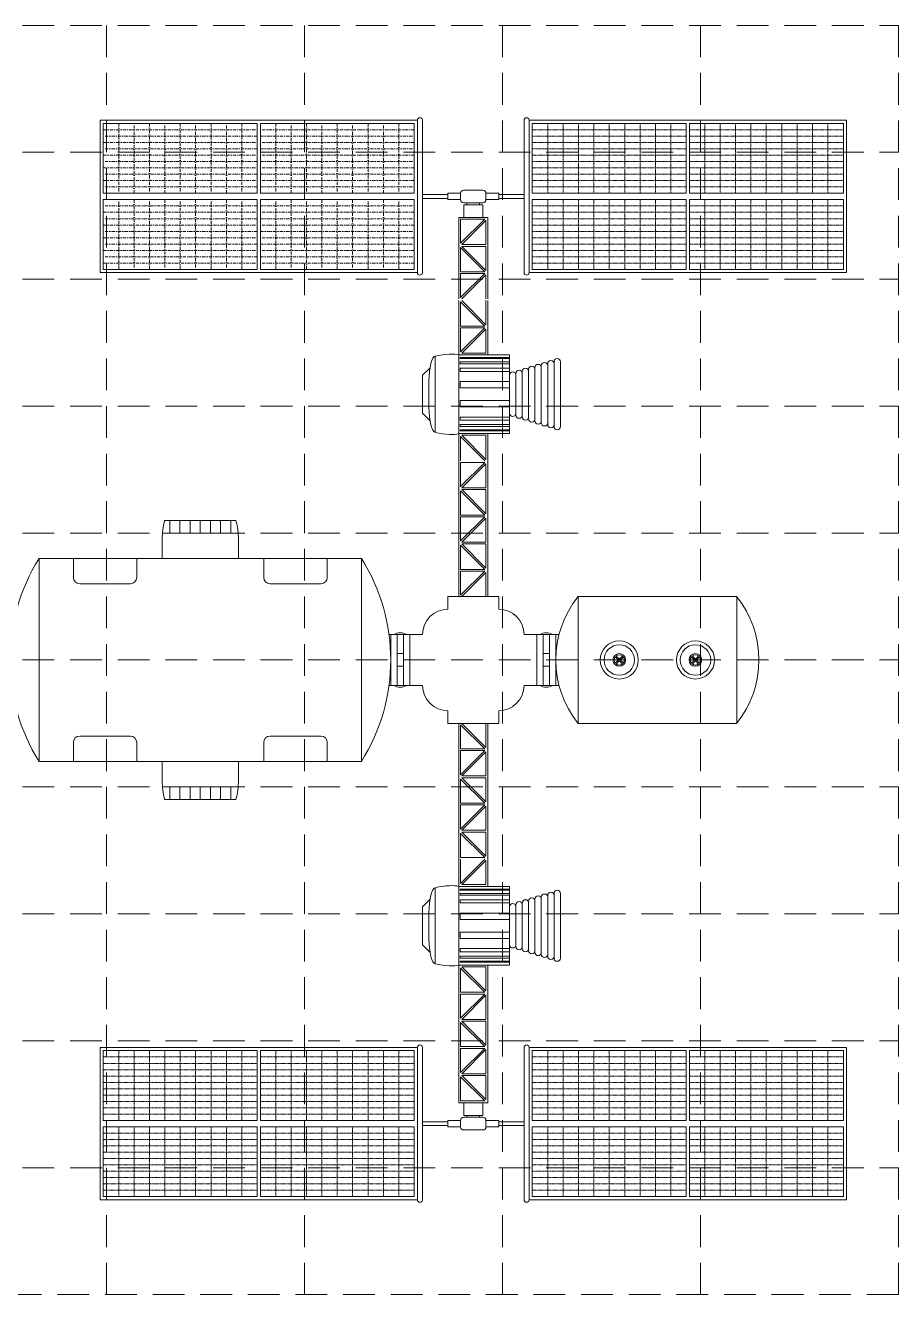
# Model space of a CAD drawing. Header units: millimetres. Extents: x -930 to 1410, y -250 to 750.
# Drawn here: x 722 to 1410, y -250 to 750 of the extents above; entities that cross this region are included whole.
import ezdxf

# ---------------------------------------------------------------- set-up
doc = ezdxf.new("R2010")
doc.units = ezdxf.units.MM
doc.linetypes.add('DASHDOT', pattern=[1, 0.5, -0.25, 0, -0.25])
doc.linetypes.add('DASHED', pattern=[0.75, 0.5, -0.25])
for name, color, linetype in [('A.Engines', 16, 'Continuous'), ('J.Engineering', 168, 'Continuous'), ('K.Power', 16, 'Continuous'), ('N.SolarArrays', 54, 'Continuous'), ('Z.Box', 7, 'Continuous')]:
    doc.layers.add(name, color=color, linetype=linetype)

msp = doc.modelspace()

# ---------------------------------------------------------------- linework, layer by layer
at = {"lineweight": 5}
for p, q in [((1063.6, 596.9), (1063.6, 598.3)), ((1063.6, 598.3), (1086.4, 598.3)), ((1063.6, 576.9), (1063.6, 596.9)), ((1065, 577.9), (1065, 596.9)), ((1065, 577.9), (1084, 596.9)), ((1065, 596.9), (1084, 596.9)), ((1066, 576.9), (1085, 595.9)), ((1085, 595.9), (1085, 576.9)), ((1086.4, 598.3), (1086.4, 596.9)), ((1086.4, 596.9), (1086.4, 576.9)), ((1063.6, 575.5), (1063.6, 576.9)), ((1063.6, 575.5), (1063.6, 555.5)), ((1065, 574.5), (1065, 555.5)), ((1065, 574.5), (1084, 555.5)), ((1066, 576.9), (1085, 576.9)), ((1085, 575.5), (1066, 575.5)), ((1066, 575.5), (1085, 556.5)), ((1085, 556.5), (1085, 575.5)), ((1086.4, 576.9), (1086.4, 575.5)), ((1086.4, 554.1), (1086.4, 575.5)), ((1086.4, 554.1), (1086.4, 575.5)), ((1063.6, 555.5), (1063.6, 554.1)), ((1063.6, 555.5), (1063.6, 554.1)), ((1063.6, 534.1), (1063.6, 554.1)), ((1065, 555.5), (1084, 555.5)), ((1065, 535.1), (1065, 554.1)), ((1065, 535.1), (1084, 554.1)), ((1065, 554.1), (1084, 554.1)), ((1066, 534.1), (1085, 553.1)), ((1085, 553.1), (1085, 534.1)), ((1086.4, 554.1), (1086.4, 534.1)), ((1063.6, 532.7), (1063.6, 512.7)), ((1065, 531.7), (1065, 512.7)), ((1065, 531.7), (1084, 512.7)), ((1066, 532.7), (1085, 513.7)), ((1085, 513.7), (1085, 532.7)), ((1086.4, 511.3), (1086.4, 532.7)), ((1086.4, 511.3), (1086.4, 532.7)), ((1063.6, 491.3), (1063.6, 512.7)), ((1065, 512.7), (1084, 512.7)), ((1065, 492.3), (1065, 511.3)), ((1065, 492.3), (1084, 511.3)), ((1065, 511.3), (1084, 511.3)), ((1066, 491.3), (1085, 510.3)), ((1085, 510.3), (1085, 491.3)), ((1086.4, 511.3), (1086.4, 491.3)), ((1063.6, 491.3), (1063.6, 489.9)), ((1066, 491.3), (1085, 491.3)), ((1086.4, 489.9), (1086.4, 491.3)), ((1063.6, 426.6), (1063.6, 428)), ((1063.6, 426.6), (1063.6, 405.2)), ((1065, 425.6), (1065, 406.6)), ((1065, 425.6), (1084, 406.6)), ((1066, 426.6), (1085, 407.6)), ((1066, 426.6), (1085, 426.6)), ((1085, 407.6), (1085, 426.6)), ((1086.4, 428), (1086.4, 426.6)), ((1086.4, 406.6), (1086.4, 426.6)), ((1063.6, 385.2), (1063.6, 405.2)), ((1065, 386.2), (1065, 405.2)), ((1065, 405.2), (1084, 405.2)), ((1065, 386.2), (1084, 405.2)), ((1066, 385.2), (1085, 404.2)), ((1085, 404.2), (1085, 385.2)), ((1086.4, 406.6), (1086.4, 385.2)), ((1086.4, 406.6), (1086.4, 385.2)), ((1063.6, 385.2), (1063.6, 383.8)), ((1063.6, 383.8), (1063.6, 363.8)), ((1065, 382.8), (1065, 363.8)), ((1065, 382.8), (1084, 363.8)), ((1085, 385.2), (1066, 385.2)), ((1066, 383.8), (1085, 364.8)), ((1066, 383.8), (1085, 383.8)), ((1085, 364.8), (1085, 383.8)), ((1086.4, 383.8), (1086.4, 385.2)), ((1086.4, 363.8), (1086.4, 383.8)), ((1063.6, 362.4), (1063.6, 363.8)), ((1063.6, 362.4), (1063.6, 363.8)), ((1063.6, 342.4), (1063.6, 362.4)), ((1065, 363.8), (1084, 363.8)), ((1065, 343.4), (1065, 362.4)), ((1065, 362.4), (1084, 362.4)), ((1065, 343.4), (1084, 362.4)), ((1066, 342.4), (1085, 361.4)), ((1085, 361.4), (1085, 342.4)), ((1086.4, 363.8), (1086.4, 342.4)), ((1086.4, 363.8), (1086.4, 342.4)), ((1063.6, 342.4), (1063.6, 341)), ((1063.6, 341), (1063.6, 321)), ((1085, 342.4), (1066, 342.4)), ((1066, 341), (1085, 322)), ((1066, 341), (1085, 341)), ((1085, 322), (1085, 341)), ((1086.4, 341), (1086.4, 342.4)), ((1086.4, 321), (1086.4, 341)), ((1065, 340), (1065, 321)), ((1065, 340), (1084, 321)), ((1063.6, 319.6), (1063.6, 321)), ((1065, 321), (1084, 321)), ((1086.4, 321), (1086.4, 299.6)), ((1063.6, 299.6), (1063.6, 319.6)), ((1065, 300.6), (1065, 319.6)), ((1065, 319.6), (1084, 319.6)), ((1065, 300.6), (1084, 319.6)), ((1066, 299.6), (1085, 318.6)), ((1085, 318.6), (1085, 299.6)), ((1063.6, 199.6), (1063.6, 179.6)), ((1065, 198.6), (1065, 179.6)), ((1065, 198.6), (1084, 179.6)), ((1066, 199.6), (1085, 180.6)), ((1085, 180.6), (1085, 199.6)), ((1086.4, 178.2), (1086.4, 199.6)), ((1063.6, 179.6), (1063.6, 178.2)), ((1063.6, 158.2), (1063.6, 178.2)), ((1065, 179.6), (1084, 179.6)), ((1065, 159.2), (1065, 178.2)), ((1065, 159.2), (1084, 178.2)), ((1065, 178.2), (1084, 178.2)), ((1066, 158.2), (1085, 177.2)), ((1085, 177.2), (1085, 158.2)), ((1086.4, 178.2), (1086.4, 158.2)), ((1063.6, 156.8), (1063.6, 158.2)), ((1063.6, 156.8), (1063.6, 136.8)), ((1065, 155.8), (1065, 136.8)), ((1065, 155.8), (1084, 136.8)), ((1066, 158.2), (1085, 158.2)), ((1085, 156.8), (1066, 156.8)), ((1066, 156.8), (1085, 137.8)), ((1085, 137.8), (1085, 156.8)), ((1086.4, 158.2), (1086.4, 156.8)), ((1086.4, 135.4), (1086.4, 156.8)), ((1086.4, 135.4), (1086.4, 156.8)), ((1063.6, 136.8), (1063.6, 135.4)), ((1063.6, 136.8), (1063.6, 135.4)), ((1063.6, 115.4), (1063.6, 135.4)), ((1065, 136.8), (1084, 136.8)), ((1065, 116.4), (1065, 135.4)), ((1065, 116.4), (1084, 135.4)), ((1065, 135.4), (1084, 135.4)), ((1066, 115.4), (1085, 134.4)), ((1085, 134.4), (1085, 115.4)), ((1086.4, 135.4), (1086.4, 115.4)), ((1063.6, 114), (1063.6, 115.4)), ((1063.6, 114), (1063.6, 94)), ((1065, 113), (1065, 94)), ((1065, 113), (1084, 94)), ((1066, 115.4), (1085, 115.4)), ((1085, 114), (1066, 114)), ((1066, 114), (1085, 95)), ((1085, 95), (1085, 114)), ((1086.4, 115.4), (1086.4, 114)), ((1086.4, 92.6), (1086.4, 114)), ((1086.4, 92.6), (1086.4, 114)), ((1063.6, 72.6), (1063.6, 94)), ((1065, 94), (1084, 94)), ((1065, 73.6), (1065, 92.6)), ((1065, 73.6), (1084, 92.6)), ((1066, 72.6), (1085, 91.6)), ((1085, 91.6), (1085, 72.6)), ((1086.4, 92.6), (1086.4, 72.6)), ((1063.6, 72.6), (1063.6, 71.2)), ((1066, 72.6), (1085, 72.6)), ((1086.4, 71.2), (1086.4, 72.6)), ((1063.6, 7.8), (1063.6, 9.2)), ((1063.6, 7.8), (1063.6, -13.6)), ((1065, 6.8), (1065, -12.2)), ((1065, 6.8), (1084, -12.2)), ((1066, 7.8), (1085, -11.2)), ((1066, 7.8), (1085, 7.8)), ((1085, -11.2), (1085, 7.8)), ((1086.4, 9.2), (1086.4, 7.8)), ((1086.4, -12.2), (1086.4, 7.8)), ((1063.6, -33.6), (1063.6, -13.6)), ((1065, -12.2), (1084, -12.2)), ((1065, -32.6), (1065, -13.6)), ((1065, -13.6), (1084, -13.6)), ((1065, -32.6), (1084, -13.6)), ((1066, -33.6), (1085, -14.6)), ((1085, -14.6), (1085, -33.6)), ((1086.4, -12.2), (1086.4, -33.6)), ((1086.4, -12.2), (1086.4, -33.6)), ((1063.6, -33.6), (1063.6, -35)), ((1063.6, -35), (1063.6, -55)), ((1065, -36), (1065, -55)), ((1065, -36), (1084, -55)), ((1085, -33.6), (1066, -33.6)), ((1066, -35), (1085, -54)), ((1066, -35), (1085, -35)), ((1085, -54), (1085, -35)), ((1086.4, -35), (1086.4, -33.6)), ((1086.4, -55), (1086.4, -35)), ((1063.6, -56.4), (1063.6, -55)), ((1063.6, -56.4), (1063.6, -55)), ((1063.6, -76.4), (1063.6, -56.4)), ((1065, -55), (1084, -55)), ((1065, -75.4), (1065, -56.4)), ((1065, -56.4), (1084, -56.4)), ((1065, -75.4), (1084, -56.4)), ((1066, -76.4), (1085, -57.4)), ((1085, -57.4), (1085, -76.4)), ((1086.4, -55), (1086.4, -76.4)), ((1086.4, -55), (1086.4, -76.4)), ((1063.6, -76.4), (1063.6, -77.8)), ((1063.6, -77.8), (1063.6, -97.8)), ((1065, -78.8), (1065, -97.8)), ((1065, -78.8), (1084, -97.8)), ((1085, -76.4), (1066, -76.4)), ((1066, -77.8), (1085, -96.8)), ((1066, -77.8), (1085, -77.8)), ((1085, -96.8), (1085, -77.8)), ((1086.4, -77.8), (1086.4, -76.4)), ((1086.4, -97.8), (1086.4, -77.8)), ((1063.6, -97.8), (1063.6, -99.2)), ((1063.6, -99.2), (1086.4, -99.2)), ((1065, -97.8), (1084, -97.8)), ((1086.4, -99.2), (1086.4, -97.8))]:
    msp.add_line(p, q, dxfattribs=at)
at = {"lineweight": 13}
for p, q in [((1063.6, 428), (1086.4, 428)), ((1055, 289.6), (1055, 299.6)), ((1055, 299.6), (1095, 299.6)), ((1095, 299.6), (1095, 289.6)), ((1015, 269.6), (1008.7, 269.6)), ((1025, 269.6), (1020, 269.6)), ((1020, 269.6), (1020, 229.6)), ((1025, 229.6), (1025, 269.6)), ((1025, 269.6), (1035, 269.6)), ((1125, 269.6), (1115, 269.6)), ((1125, 229.6), (1125, 269.6)), ((1125, 269.6), (1130, 269.6)), ((1130, 269.6), (1130, 229.6)), ((1135, 269.6), (1140, 269.6)), ((1140, 269.6), (1142.5, 269.6)), ((1015, 254.6), (1015, 244.6)), ((1135, 254.6), (1135, 244.6)), ((1015, 229.6), (1008.7, 229.6)), ((1020, 229.6), (1025, 229.6)), ((1025, 229.6), (1035, 229.6)), ((1125, 229.6), (1115, 229.6)), ((1130, 229.6), (1125, 229.6)), ((1135, 229.6), (1140, 229.6)), ((1140, 229.6), (1142.5, 229.6)), ((1055, 199.6), (1055, 209.6)), ((1095, 209.6), (1095, 199.6)), ((1055, 199.6), (1095, 199.6)), ((1063.6, 71.2), (1086.4, 71.2))]:
    msp.add_line(p, q, dxfattribs=at)
for points in [[(1010, 229.6), (1010, 269.6)], [(1140, 229.6), (1140, 269.6)]]:
    msp.add_lwpolyline(points, dxfattribs=at)
for points in [[(1020, 269.6), (1015, 269.6), (1015, 254.6), (1020, 254.6)], [(1130, 269.6), (1135, 269.6), (1135, 254.6), (1130, 254.6)], [(1020, 229.6), (1015, 229.6), (1015, 244.6), (1020, 244.6)], [(1130, 229.6), (1135, 229.6), (1135, 244.6), (1130, 244.6)]]:
    msp.add_lwpolyline(points, close=True, dxfattribs=at)
for centre, radius, start, end in [((1055, 269.6), 20, 90, 180), ((1095, 269.6), 20, 0, 90), ((1017.5, 262.1), 9.01, 56.3099, 123.6901), ((1132.5, 262.1), 9.01, 56.3099, 123.6901), ((1017.5, 237.1), 9.01, 236.3099, 303.6901), ((1055, 229.6), 20, 180, 270), ((1095, 229.6), 20, 270, 0), ((1132.5, 237.1), 9.01, 236.3099, 303.6901)]:
    msp.add_arc(centre, radius, start, end, dxfattribs=at)
at = {"layer": 'A.Engines', "lineweight": 13}
for p, q in [((1045.1, 489), (1045.1, 429)), ((1063.6, 489.9), (1063.6, 428)), ((1128.6, 480), (1128.6, 481.5)), ((1133.6, 481.5), (1133.6, 483)), ((1133.6, 481.5), (1133.6, 436.5)), ((1138.6, 484.5), (1138.6, 483)), ((1138.6, 483), (1138.6, 435)), ((1143.6, 484.5), (1143.6, 433.5)), ((1035.1, 474), (1040.8, 479.6)), ((1035.1, 459), (1035.1, 474)), ((1108.6, 474), (1108.6, 475.5)), ((1108.6, 474), (1108.6, 444)), ((1113.6, 475.5), (1113.6, 477)), ((1113.6, 475.5), (1113.6, 442.5)), ((1118.6, 477), (1118.6, 478.5)), ((1118.6, 477), (1118.6, 441)), ((1123.6, 480), (1123.6, 478.5)), ((1123.6, 478.5), (1123.6, 439.5)), ((1128.6, 480), (1128.6, 438)), ((1040.1, 469), (1040.1, 459)), ((1035.1, 459), (1035.1, 444)), ((1040.1, 449), (1040.1, 459)), ((1035.1, 444), (1040.8, 438.3)), ((1108.6, 444), (1108.6, 442.5)), ((1113.6, 442.5), (1113.6, 441)), ((1118.6, 441), (1118.6, 439.5)), ((1123.6, 438), (1123.6, 439.5)), ((1128.6, 438), (1128.6, 436.5)), ((1133.6, 436.5), (1133.6, 435)), ((1138.6, 433.5), (1138.6, 435)), ((1045.1, 10.2), (1045.1, 70.2)), ((1063.6, 9.2), (1063.6, 71.2)), ((1035.1, 55.2), (1040.8, 60.9)), ((1123.6, 61.2), (1123.6, 59.7)), ((1128.6, 61.2), (1128.6, 62.7)), ((1128.6, 19.2), (1128.6, 61.2)), ((1133.6, 62.7), (1133.6, 64.2)), ((1133.6, 17.7), (1133.6, 62.7)), ((1138.6, 65.7), (1138.6, 64.2)), ((1138.6, 16.2), (1138.6, 64.2)), ((1143.6, 14.7), (1143.6, 65.7)), ((1035.1, 40.2), (1035.1, 55.2)), ((1040.1, 50.2), (1040.1, 40.2)), ((1108.6, 55.2), (1108.6, 56.7)), ((1108.6, 25.2), (1108.6, 55.2)), ((1113.6, 56.7), (1113.6, 58.2)), ((1113.6, 23.7), (1113.6, 56.7)), ((1118.6, 58.2), (1118.6, 59.7)), ((1118.6, 22.2), (1118.6, 58.2)), ((1123.6, 20.7), (1123.6, 59.7)), ((1035.1, 40.2), (1035.1, 25.2)), ((1040.1, 30.2), (1040.1, 40.2)), ((1035.1, 25.2), (1040.8, 19.5)), ((1108.6, 25.2), (1108.6, 23.7)), ((1113.6, 23.7), (1113.6, 22.2)), ((1118.6, 22.2), (1118.6, 20.7)), ((1123.6, 19.2), (1123.6, 20.7)), ((1128.6, 19.2), (1128.6, 17.7)), ((1133.6, 17.7), (1133.6, 16.2)), ((1138.6, 14.7), (1138.6, 16.2))]:
    msp.add_line(p, q, dxfattribs=at)
for points in [[(1063.6, 489.9), (1103.6, 489.9), (1103.6, 428), (1063.6, 428)], [(1063.6, 9.2), (1103.6, 9.2), (1103.6, 71.2), (1063.6, 71.2)]]:
    msp.add_lwpolyline(points, close=True, dxfattribs=at)
at = {"layer": 'A.Engines', "lineweight": 9}
for points in [[(1064.6, 487), (1103.6, 487), (1103.6, 487.8), (1064.6, 487.8)], [(1064.6, 483), (1103.6, 483), (1103.6, 484.5), (1064.6, 484.5)], [(1064.6, 477), (1103.6, 477), (1103.6, 479.5), (1064.6, 479.5)], [(1064.6, 469), (1103.6, 469), (1103.6, 464), (1064.6, 464)], [(1064.6, 449), (1103.6, 449), (1103.6, 454), (1064.6, 454)], [(1064.6, 441), (1103.6, 441), (1103.6, 438.5), (1064.6, 438.5)], [(1064.6, 435), (1103.6, 435), (1103.6, 433.5), (1064.6, 433.5)], [(1064.6, 431), (1103.6, 431), (1103.6, 430.2), (1064.6, 430.2)], [(1064.6, 68.2), (1103.6, 68.2), (1103.6, 69), (1064.6, 69)], [(1064.6, 64.2), (1103.6, 64.2), (1103.6, 65.7), (1064.6, 65.7)], [(1064.6, 58.2), (1103.6, 58.2), (1103.6, 60.7), (1064.6, 60.7)], [(1064.6, 50.2), (1103.6, 50.2), (1103.6, 45.2), (1064.6, 45.2)], [(1064.6, 30.2), (1103.6, 30.2), (1103.6, 35.2), (1064.6, 35.2)], [(1064.6, 22.2), (1103.6, 22.2), (1103.6, 19.7), (1064.6, 19.7)], [(1064.6, 16.2), (1103.6, 16.2), (1103.6, 14.7), (1064.6, 14.7)], [(1064.6, 12.2), (1103.6, 12.2), (1103.6, 11.4), (1064.6, 11.4)]]:
    msp.add_lwpolyline(points, close=True, dxfattribs=at)
at = {"layer": 'A.Engines', "lineweight": 13}
for centre, start, end in [((1121.1, 478.5), 0, 180), ((1126.1, 480), 0, 180), ((1131.1, 481.5), 0, 180), ((1136.1, 483), 0, 180), ((1141.1, 484.5), 0, 180), ((1106.1, 474), 0, 180), ((1111.1, 475.5), 0, 180), ((1116.1, 477), 0, 180), ((1106.1, 444), 180, 0), ((1111.1, 442.5), 180, 0), ((1116.1, 441), 180, 0), ((1121.1, 439.5), 180, 0), ((1126.1, 438), 180, 0), ((1131.1, 436.5), 180, 0), ((1136.1, 435), 180, 0), ((1141.1, 433.5), 180, 0), ((1116.1, 58.2), 0, 180), ((1121.1, 59.7), 0, 180), ((1126.1, 61.2), 0, 180), ((1131.1, 62.7), 0, 180), ((1136.1, 64.2), 0, 180), ((1141.1, 65.7), 0, 180), ((1106.1, 55.2), 0, 180), ((1111.1, 56.7), 0, 180), ((1106.1, 25.2), 180, 0), ((1111.1, 23.7), 180, 0), ((1116.1, 22.2), 180, 0), ((1121.1, 20.7), 180, 0), ((1126.1, 19.2), 180, 0), ((1131.1, 17.7), 180, 0), ((1136.1, 16.2), 180, 0), ((1141.1, 14.7), 180, 0)]:
    msp.add_arc(centre, 2.5, start, end, dxfattribs=at)
at = {"layer": 'A.Engines', "lineweight": 13, "extrusion": (0, 0, -1)}
for centre, major_axis, end_param in [((1046.1, 484.1), (-19.5, -4.3), 2.73008), ((1045.1, 469), (0, -20), 3.14159), ((1045.1, 50.2), (0, -20), 3.14159), ((1046.1, 65.3), (-19.5, -4.3), 2.73008)]:
    msp.add_ellipse(centre, major_axis=major_axis, ratio=0.25, start_param=1.5708, end_param=end_param, dxfattribs=at)
at = {"layer": 'A.Engines', "lineweight": 13}
for centre, major_axis, end_param in [((1045.1, 449), (0, 20), 3.14159), ((1046.1, 433.8), (-19.5, 4.3), 2.73008), ((1045.1, 30.2), (0, 20), 3.14159), ((1046.1, 15.1), (-19.5, 4.3), 2.73008)]:
    msp.add_ellipse(centre, major_axis=major_axis, ratio=0.25, start_param=1.5708, end_param=end_param, dxfattribs=at)
at = {"layer": 'J.Engineering', "lineweight": 13}
for p, q in [((831.9, 359.6), (888.1, 359.6)), ((830, 329.6), (830, 344.6)), ((889.8, 349.6), (830.2, 349.6)), ((890, 344.6), (890, 329.6)), ((733.1, 329.6), (986.9, 329.6)), ((733.1, 329.6), (733.1, 169.6)), ((830, 329.6), (810, 329.6)), ((986.9, 329.6), (986.9, 169.6)), ((733.1, 169.6), (986.9, 169.6)), ((830, 169.6), (830, 154.6)), ((890, 154.6), (890, 169.6)), ((889.8, 149.6), (830.2, 149.6)), ((831.9, 139.6), (888.1, 139.6))]:
    msp.add_line(p, q, dxfattribs=at)
at = {"layer": 'J.Engineering', "lineweight": 5}
for p, q in [((836, 359.6), (836, 349.6)), ((844, 349.6), (844, 359.6)), ((852, 359.6), (852, 349.6)), ((860, 359.6), (860, 349.6)), ((868, 359.6), (868, 349.6)), ((876, 349.6), (876, 359.6)), ((884, 359.6), (884, 349.6)), ((836, 139.6), (836, 149.6)), ((844, 149.6), (844, 139.6)), ((852, 139.6), (852, 149.6)), ((860, 139.6), (860, 149.6)), ((868, 139.6), (868, 149.6)), ((876, 149.6), (876, 139.6)), ((884, 139.6), (884, 149.6))]:
    msp.add_line(p, q, dxfattribs=at)
at = {"layer": 'J.Engineering', "lineweight": 9}
for p, q in [((760, 314.6), (760, 329.6)), ((810, 329.6), (810, 314.6)), ((910, 329.6), (910, 314.6)), ((960, 314.6), (960, 329.6)), ((805, 309.6), (765, 309.6)), ((915, 309.6), (955, 309.6)), ((760, 184.6), (760, 169.6)), ((805, 189.6), (765, 189.6)), ((810, 169.6), (810, 184.6)), ((910, 169.6), (910, 184.6)), ((915, 189.6), (955, 189.6)), ((960, 184.6), (960, 169.6))]:
    msp.add_line(p, q, dxfattribs=at)
at = {"layer": 'J.Engineering', "lineweight": 13}
for centre, radius, start, end in [((890, 344.6), 60, 165.5225, 180), ((830, 344.6), 60, 0, 14.4775), ((860, 249.6), 150, 147.769, 212.231), ((860, 249.6), 150, 327.769, 32.231), ((890, 154.6), 60, 180, 194.4775), ((830, 154.6), 60, 345.5225, 0)]:
    msp.add_arc(centre, radius, start, end, dxfattribs=at)
at = {"layer": 'J.Engineering', "lineweight": 9}
for centre, start, end in [((765, 314.6), 180, 270), ((805, 314.6), 270, 0), ((915, 314.6), 180, 270), ((955, 314.6), 270, 0), ((765, 184.6), 90, 180), ((805, 184.6), 0, 90), ((915, 184.6), 90, 180), ((955, 184.6), 0, 90)]:
    msp.add_arc(centre, 5, start, end, dxfattribs=at)
at = {"layer": 'K.Power', "lineweight": 13}
for p, q in [((1157.6, 299.6), (1282.5, 299.6)), ((1157.6, 299.6), (1157.6, 199.6)), ((1282.5, 299.6), (1282.5, 199.6)), ((1282.5, 199.6), (1157.6, 199.6))]:
    msp.add_line(p, q, dxfattribs=at)
at = {"layer": 'K.Power', "lineweight": 5}
for p, q in [((1186.8, 252), (1189.3, 249.6)), ((1190, 250.3), (1187.6, 252.7)), ((1190, 250.3), (1192.5, 252.7)), ((1193.2, 252), (1190.7, 249.6)), ((1246.8, 252), (1249.3, 249.6)), ((1250, 250.3), (1247.6, 252.7)), ((1250, 250.3), (1252.5, 252.7)), ((1253.2, 252), (1250.7, 249.6)), ((1186.8, 247.1), (1189.3, 249.6)), ((1190, 248.9), (1187.6, 246.4)), ((1190, 248.9), (1192.5, 246.4)), ((1193.2, 247.1), (1190.7, 249.6)), ((1246.8, 247.1), (1249.3, 249.6)), ((1250, 248.9), (1247.6, 246.4)), ((1250, 248.9), (1252.5, 246.4)), ((1253.2, 247.1), (1250.7, 249.6))]:
    msp.add_line(p, q, dxfattribs=at)
at = {"layer": 'K.Power', "lineweight": 15}
for centre, radius in [((1190, 249.6), 15), ((1190, 249.6), 12), ((1250, 249.6), 15), ((1250, 249.6), 12)]:
    msp.add_circle(centre, radius, dxfattribs=at)
at = {"layer": 'K.Power', "lineweight": 5}
for centre in [(1190, 249.6), (1250, 249.6)]:
    msp.add_circle(centre, 5, dxfattribs=at)
at = {"layer": 'K.Power', "lineweight": 13}
for start, end in [(141.3178, 218.6822), (321.3178, 38.6822)]:
    msp.add_arc((1220, 249.6), 80, start, end, dxfattribs=at)
at = {"layer": 'K.Power', "lineweight": 5}
for centre, start, end in [((1190, 249.6), 142.1808, 217.8192), ((1190, 249.6), 52.1808, 127.8192), ((1190, 249.6), 322.1808, 37.8192), ((1250, 249.6), 142.1808, 217.8192), ((1250, 249.6), 52.1808, 127.8192), ((1250, 249.6), 322.1808, 37.8192), ((1190, 249.6), 232.1808, 307.8192), ((1250, 249.6), 232.1808, 307.8192)]:
    msp.add_arc(centre, 4, start, end, dxfattribs=at)
at = {"layer": 'N.SolarArrays', "linetype": 'DASHDOT', "lineweight": 5, "ltscale": 5}
for p, q in [((795.7, 672.3), (795.7, 617.3)), ((807.8, 617.3), (807.8, 672.3)), ((820, 672.3), (820, 617.3)), ((832.1, 617.3), (832.1, 672.3)), ((844.2, 672.3), (844.2, 617.3)), ((856.3, 617.3), (856.3, 672.3)), ((868.5, 672.3), (868.5, 617.3)), ((880.6, 617.3), (880.6, 672.3)), ((892.7, 672.3), (892.7, 617.3)), ((919.4, 672.3), (919.4, 617.3)), ((931.5, 617.3), (931.5, 672.3)), ((943.6, 672.3), (943.6, 617.3)), ((955.8, 617.3), (955.8, 672.3)), ((967.9, 672.3), (967.9, 617.3)), ((980, 617.3), (980, 672.3)), ((992.1, 672.3), (992.1, 617.3)), ((1004.3, 617.3), (1004.3, 672.3)), ((1016.4, 672.3), (1016.4, 617.3)), ((783.6, 667.3), (904.8, 667.3)), ((904.8, 662.3), (783.6, 662.3)), ((1028.5, 667.3), (907.3, 667.3)), ((907.3, 662.3), (1028.5, 662.3)), ((783.6, 657.3), (904.8, 657.3)), ((904.8, 652.3), (783.6, 652.3)), ((1028.5, 657.3), (907.3, 657.3)), ((907.3, 652.3), (1028.5, 652.3)), ((783.6, 647.3), (904.8, 647.3)), ((904.8, 642.3), (783.6, 642.3)), ((1028.5, 647.3), (907.3, 647.3)), ((907.3, 642.3), (1028.5, 642.3)), ((783.6, 637.3), (904.8, 637.3)), ((904.8, 632.3), (783.6, 632.3)), ((1028.5, 637.3), (907.3, 637.3)), ((907.3, 632.3), (1028.5, 632.3)), ((783.6, 627.3), (904.8, 627.3)), ((904.8, 622.3), (783.6, 622.3)), ((1028.5, 627.3), (907.3, 627.3)), ((907.3, 622.3), (1028.5, 622.3)), ((795.7, 557.3), (795.7, 612.3)), ((807.8, 612.3), (807.8, 557.3)), ((820, 557.3), (820, 612.3)), ((832.1, 612.3), (832.1, 557.3)), ((844.2, 557.3), (844.2, 612.3)), ((856.3, 612.3), (856.3, 557.3)), ((868.5, 557.3), (868.5, 612.3)), ((880.6, 612.3), (880.6, 557.3)), ((892.7, 557.3), (892.7, 612.3)), ((919.4, 557.3), (919.4, 612.3)), ((931.5, 612.3), (931.5, 557.3)), ((943.6, 557.3), (943.6, 612.3)), ((955.8, 612.3), (955.8, 557.3)), ((967.9, 557.3), (967.9, 612.3)), ((980, 612.3), (980, 557.3)), ((992.1, 557.3), (992.1, 612.3)), ((1004.3, 612.3), (1004.3, 557.3)), ((1016.4, 557.3), (1016.4, 612.3)), ((904.8, 607.3), (783.6, 607.3)), ((783.6, 602.3), (904.8, 602.3)), ((907.3, 607.3), (1028.5, 607.3)), ((1028.5, 602.3), (907.3, 602.3)), ((904.8, 597.3), (783.6, 597.3)), ((783.6, 592.3), (904.8, 592.3)), ((907.3, 597.3), (1028.5, 597.3)), ((1028.5, 592.3), (907.3, 592.3)), ((904.8, 587.3), (783.6, 587.3)), ((783.6, 582.3), (904.8, 582.3)), ((907.3, 587.3), (1028.5, 587.3)), ((1028.5, 582.3), (907.3, 582.3)), ((904.8, 577.3), (783.6, 577.3)), ((783.6, 572.3), (904.8, 572.3)), ((907.3, 577.3), (1028.5, 577.3)), ((1028.5, 572.3), (907.3, 572.3)), ((904.8, 567.3), (783.6, 567.3)), ((783.6, 562.3), (904.8, 562.3)), ((907.3, 567.3), (1028.5, 567.3)), ((1028.5, 562.3), (907.3, 562.3))]:
    msp.add_line(p, q, dxfattribs=at)
at = {"layer": 'N.SolarArrays', "lineweight": 13}
for p, q in [((1031, 554.8), (1031, 674.8)), ((1035, 674.8), (1035, 616.3)), ((1115, 674.8), (1115, 616.3)), ((1119, 554.8), (1119, 674.8)), ((1055, 616.3), (1035, 616.3)), ((1035, 616.3), (1035, 613.3)), ((1035, 613.3), (1055, 613.3)), ((1035, 613.3), (1035, 554.8)), ((1065, 617.3), (1055, 617.3)), ((1055, 617.3), (1055, 612.3)), ((1055, 617.3), (1055, 616.3)), ((1055, 612.3), (1065, 612.3)), ((1065, 612.3), (1065, 617.3)), ((1067.5, 619.8), (1075, 619.8)), ((1082.5, 619.8), (1075, 619.8)), ((1085, 612.3), (1085, 617.3)), ((1085, 617.3), (1095, 617.3)), ((1095, 612.3), (1085, 612.3)), ((1095, 617.3), (1095, 612.3)), ((1095, 617.3), (1095, 616.3)), ((1095, 616.3), (1115, 616.3)), ((1115, 613.3), (1095, 613.3)), ((1115, 616.3), (1115, 613.3)), ((1115, 613.3), (1115, 554.8)), ((1070, 609.8), (1067.5, 609.8)), ((1082.5, 608.3), (1067.5, 608.3)), ((1067.5, 608.3), (1067.5, 598.3)), ((1080, 609.8), (1070, 609.8)), ((1070, 609.8), (1070, 608.3)), ((1080, 608.3), (1080, 609.8)), ((1080, 609.8), (1082.5, 609.8)), ((1082.5, 598.3), (1082.5, 608.3)), ((1031, -55.7), (1031, -175.7)), ((1035, -114.2), (1035, -55.7)), ((1115, -114.2), (1115, -55.7)), ((1119, -55.7), (1119, -175.7)), ((1067.5, -109.2), (1067.5, -99.2)), ((1082.5, -99.2), (1082.5, -109.2)), ((1082.5, -109.2), (1067.5, -109.2)), ((1070, -110.7), (1070, -109.2)), ((1080, -109.2), (1080, -110.7)), ((1035, -117.2), (1035, -114.2)), ((1035, -114.2), (1055, -114.2)), ((1055, -117.2), (1035, -117.2)), ((1035, -175.7), (1035, -117.2)), ((1055, -118.2), (1055, -113.2)), ((1055, -113.2), (1065, -113.2)), ((1055, -118.2), (1055, -117.2)), ((1065, -118.2), (1055, -118.2)), ((1065, -113.2), (1065, -118.2)), ((1070, -110.7), (1067.5, -110.7)), ((1080, -110.7), (1070, -110.7)), ((1080, -110.7), (1082.5, -110.7)), ((1085, -113.2), (1085, -118.2)), ((1095, -113.2), (1085, -113.2)), ((1085, -118.2), (1095, -118.2)), ((1095, -118.2), (1095, -113.2)), ((1115, -114.2), (1095, -114.2)), ((1095, -118.2), (1095, -117.2)), ((1095, -117.2), (1115, -117.2)), ((1115, -117.2), (1115, -114.2)), ((1115, -175.7), (1115, -117.2)), ((1067.5, -120.7), (1075, -120.7)), ((1082.5, -120.7), (1075, -120.7))]:
    msp.add_line(p, q, dxfattribs=at)
at = {"layer": 'N.SolarArrays', "linetype": 'DASHDOT', "lineweight": 5}
for p, q in [((1133.6, 672.3), (1133.6, 617.3)), ((1145.8, 617.3), (1145.8, 672.3)), ((1157.9, 672.3), (1157.9, 617.3)), ((1170, 617.3), (1170, 672.3)), ((1182.1, 672.3), (1182.1, 617.3)), ((1194.3, 617.3), (1194.3, 672.3)), ((1206.4, 672.3), (1206.4, 617.3)), ((1218.5, 617.3), (1218.5, 672.3)), ((1230.6, 672.3), (1230.6, 617.3)), ((1257.3, 672.3), (1257.3, 617.3)), ((1269.4, 617.3), (1269.4, 672.3)), ((1281.5, 672.3), (1281.5, 617.3)), ((1293.7, 617.3), (1293.7, 672.3)), ((1305.8, 672.3), (1305.8, 617.3)), ((1317.9, 617.3), (1317.9, 672.3)), ((1330, 672.3), (1330, 617.3)), ((1342.2, 617.3), (1342.2, 672.3)), ((1354.3, 672.3), (1354.3, 617.3)), ((1121.5, 667.3), (1242.8, 667.3)), ((1242.8, 662.3), (1121.5, 662.3)), ((1366.4, 667.3), (1245.2, 667.3)), ((1245.2, 662.3), (1366.4, 662.3)), ((1121.5, 657.3), (1242.8, 657.3)), ((1242.8, 652.3), (1121.5, 652.3)), ((1366.4, 657.3), (1245.2, 657.3)), ((1245.2, 652.3), (1366.4, 652.3)), ((1121.5, 647.3), (1242.8, 647.3)), ((1242.8, 642.3), (1121.5, 642.3)), ((1366.4, 647.3), (1245.2, 647.3)), ((1245.2, 642.3), (1366.4, 642.3)), ((1121.5, 637.3), (1242.8, 637.3)), ((1242.8, 632.3), (1121.5, 632.3)), ((1366.4, 637.3), (1245.2, 637.3)), ((1245.2, 632.3), (1366.4, 632.3)), ((1121.5, 627.3), (1242.8, 627.3)), ((1242.8, 622.3), (1121.5, 622.3)), ((1366.4, 627.3), (1245.2, 627.3)), ((1245.2, 622.3), (1366.4, 622.3)), ((1133.6, 557.3), (1133.6, 612.3)), ((1145.8, 612.3), (1145.8, 557.3)), ((1157.9, 557.3), (1157.9, 612.3)), ((1170, 612.3), (1170, 557.3)), ((1182.1, 557.3), (1182.1, 612.3)), ((1194.3, 612.3), (1194.3, 557.3)), ((1206.4, 557.3), (1206.4, 612.3)), ((1218.5, 612.3), (1218.5, 557.3)), ((1230.6, 557.3), (1230.6, 612.3)), ((1257.3, 557.3), (1257.3, 612.3)), ((1269.4, 612.3), (1269.4, 557.3)), ((1281.5, 557.3), (1281.5, 612.3)), ((1293.7, 612.3), (1293.7, 557.3)), ((1305.8, 557.3), (1305.8, 612.3)), ((1317.9, 612.3), (1317.9, 557.3)), ((1330, 557.3), (1330, 612.3)), ((1342.2, 612.3), (1342.2, 557.3)), ((1354.3, 557.3), (1354.3, 612.3)), ((1242.8, 607.3), (1121.5, 607.3)), ((1121.5, 602.3), (1242.8, 602.3)), ((1245.2, 607.3), (1366.4, 607.3)), ((1366.4, 602.3), (1245.2, 602.3)), ((1242.8, 597.3), (1121.5, 597.3)), ((1121.5, 592.3), (1242.8, 592.3)), ((1245.2, 597.3), (1366.4, 597.3)), ((1366.4, 592.3), (1245.2, 592.3)), ((1242.8, 587.3), (1121.5, 587.3)), ((1121.5, 582.3), (1242.8, 582.3)), ((1245.2, 587.3), (1366.4, 587.3)), ((1366.4, 582.3), (1245.2, 582.3)), ((1242.8, 577.3), (1121.5, 577.3)), ((1121.5, 572.3), (1242.8, 572.3)), ((1245.2, 577.3), (1366.4, 577.3)), ((1366.4, 572.3), (1245.2, 572.3)), ((1242.8, 567.3), (1121.5, 567.3)), ((1121.5, 562.3), (1242.8, 562.3)), ((1245.2, 567.3), (1366.4, 567.3)), ((1366.4, 562.3), (1245.2, 562.3)), ((795.7, -58.2), (795.7, -113.2)), ((807.8, -113.2), (807.8, -58.2)), ((820, -58.2), (820, -113.2)), ((832.1, -113.2), (832.1, -58.2)), ((844.2, -58.2), (844.2, -113.2)), ((856.3, -113.2), (856.3, -58.2)), ((868.5, -58.2), (868.5, -113.2)), ((880.6, -113.2), (880.6, -58.2)), ((892.7, -58.2), (892.7, -113.2)), ((919.4, -58.2), (919.4, -113.2)), ((931.5, -113.2), (931.5, -58.2)), ((943.6, -58.2), (943.6, -113.2)), ((955.8, -113.2), (955.8, -58.2)), ((967.9, -58.2), (967.9, -113.2)), ((980, -113.2), (980, -58.2)), ((992.1, -58.2), (992.1, -113.2)), ((1004.3, -113.2), (1004.3, -58.2)), ((1016.4, -58.2), (1016.4, -113.2)), ((1133.6, -58.2), (1133.6, -113.2)), ((1145.8, -113.2), (1145.8, -58.2)), ((1157.9, -58.2), (1157.9, -113.2)), ((1170, -113.2), (1170, -58.2)), ((1182.1, -58.2), (1182.1, -113.2)), ((1194.3, -113.2), (1194.3, -58.2)), ((1206.4, -58.2), (1206.4, -113.2)), ((1218.5, -113.2), (1218.5, -58.2)), ((1230.6, -58.2), (1230.6, -113.2)), ((1257.3, -58.2), (1257.3, -113.2)), ((1269.4, -113.2), (1269.4, -58.2)), ((1281.5, -58.2), (1281.5, -113.2)), ((1293.7, -113.2), (1293.7, -58.2)), ((1305.8, -58.2), (1305.8, -113.2)), ((1317.9, -113.2), (1317.9, -58.2)), ((1330, -58.2), (1330, -113.2)), ((1342.2, -113.2), (1342.2, -58.2)), ((1354.3, -58.2), (1354.3, -113.2)), ((783.6, -63.2), (904.8, -63.2)), ((904.8, -68.2), (783.6, -68.2)), ((1028.5, -63.2), (907.3, -63.2)), ((907.3, -68.2), (1028.5, -68.2)), ((1121.5, -63.2), (1242.8, -63.2)), ((1242.8, -68.2), (1121.5, -68.2)), ((1366.4, -63.2), (1245.2, -63.2)), ((1245.2, -68.2), (1366.4, -68.2)), ((783.6, -73.2), (904.8, -73.2)), ((904.8, -78.2), (783.6, -78.2)), ((1028.5, -73.2), (907.3, -73.2)), ((907.3, -78.2), (1028.5, -78.2)), ((1121.5, -73.2), (1242.8, -73.2)), ((1242.8, -78.2), (1121.5, -78.2)), ((1366.4, -73.2), (1245.2, -73.2)), ((1245.2, -78.2), (1366.4, -78.2)), ((783.6, -83.2), (904.8, -83.2)), ((904.8, -88.2), (783.6, -88.2)), ((1028.5, -83.2), (907.3, -83.2)), ((907.3, -88.2), (1028.5, -88.2)), ((1121.5, -83.2), (1242.8, -83.2)), ((1242.8, -88.2), (1121.5, -88.2)), ((1366.4, -83.2), (1245.2, -83.2)), ((1245.2, -88.2), (1366.4, -88.2)), ((783.6, -93.2), (904.8, -93.2)), ((904.8, -98.2), (783.6, -98.2)), ((1028.5, -93.2), (907.3, -93.2)), ((907.3, -98.2), (1028.5, -98.2)), ((1121.5, -93.2), (1242.8, -93.2)), ((1242.8, -98.2), (1121.5, -98.2)), ((1366.4, -93.2), (1245.2, -93.2)), ((1245.2, -98.2), (1366.4, -98.2)), ((783.6, -103.2), (904.8, -103.2)), ((904.8, -108.2), (783.6, -108.2)), ((1028.5, -103.2), (907.3, -103.2)), ((907.3, -108.2), (1028.5, -108.2)), ((1121.5, -103.2), (1242.8, -103.2)), ((1242.8, -108.2), (1121.5, -108.2)), ((1366.4, -103.2), (1245.2, -103.2)), ((1245.2, -108.2), (1366.4, -108.2)), ((795.7, -173.2), (795.7, -118.2)), ((807.8, -118.2), (807.8, -173.2)), ((820, -173.2), (820, -118.2)), ((832.1, -118.2), (832.1, -173.2)), ((844.2, -173.2), (844.2, -118.2)), ((856.3, -118.2), (856.3, -173.2)), ((868.5, -173.2), (868.5, -118.2)), ((880.6, -118.2), (880.6, -173.2)), ((892.7, -173.2), (892.7, -118.2)), ((919.4, -173.2), (919.4, -118.2)), ((931.5, -118.2), (931.5, -173.2)), ((943.6, -173.2), (943.6, -118.2)), ((955.8, -118.2), (955.8, -173.2)), ((967.9, -173.2), (967.9, -118.2)), ((980, -118.2), (980, -173.2)), ((992.1, -173.2), (992.1, -118.2)), ((1004.3, -118.2), (1004.3, -173.2)), ((1016.4, -173.2), (1016.4, -118.2)), ((1133.6, -173.2), (1133.6, -118.2)), ((1145.8, -118.2), (1145.8, -173.2)), ((1157.9, -173.2), (1157.9, -118.2)), ((1170, -118.2), (1170, -173.2)), ((1182.1, -173.2), (1182.1, -118.2)), ((1194.3, -118.2), (1194.3, -173.2)), ((1206.4, -173.2), (1206.4, -118.2)), ((1218.5, -118.2), (1218.5, -173.2)), ((1230.6, -173.2), (1230.6, -118.2)), ((1257.3, -173.2), (1257.3, -118.2)), ((1269.4, -118.2), (1269.4, -173.2)), ((1281.5, -173.2), (1281.5, -118.2)), ((1293.7, -118.2), (1293.7, -173.2)), ((1305.8, -173.2), (1305.8, -118.2)), ((1317.9, -118.2), (1317.9, -173.2)), ((1330, -173.2), (1330, -118.2)), ((1342.2, -118.2), (1342.2, -173.2)), ((1354.3, -173.2), (1354.3, -118.2)), ((904.8, -123.2), (783.6, -123.2)), ((783.6, -128.2), (904.8, -128.2)), ((907.3, -123.2), (1028.5, -123.2)), ((1028.5, -128.2), (907.3, -128.2)), ((1242.8, -123.2), (1121.5, -123.2)), ((1121.5, -128.2), (1242.8, -128.2)), ((1245.2, -123.2), (1366.4, -123.2)), ((1366.4, -128.2), (1245.2, -128.2)), ((904.8, -133.2), (783.6, -133.2)), ((783.6, -138.2), (904.8, -138.2)), ((907.3, -133.2), (1028.5, -133.2)), ((1028.5, -138.2), (907.3, -138.2)), ((1242.8, -133.2), (1121.5, -133.2)), ((1121.5, -138.2), (1242.8, -138.2)), ((1245.2, -133.2), (1366.4, -133.2)), ((1366.4, -138.2), (1245.2, -138.2)), ((904.8, -143.2), (783.6, -143.2)), ((783.6, -148.2), (904.8, -148.2)), ((907.3, -143.2), (1028.5, -143.2)), ((1028.5, -148.2), (907.3, -148.2)), ((1242.8, -143.2), (1121.5, -143.2)), ((1121.5, -148.2), (1242.8, -148.2)), ((1245.2, -143.2), (1366.4, -143.2)), ((1366.4, -148.2), (1245.2, -148.2)), ((904.8, -153.2), (783.6, -153.2)), ((783.6, -158.2), (904.8, -158.2)), ((907.3, -153.2), (1028.5, -153.2)), ((1028.5, -158.2), (907.3, -158.2)), ((1242.8, -153.2), (1121.5, -153.2)), ((1121.5, -158.2), (1242.8, -158.2)), ((1245.2, -153.2), (1366.4, -153.2)), ((1366.4, -158.2), (1245.2, -158.2)), ((904.8, -163.2), (783.6, -163.2)), ((783.6, -168.2), (904.8, -168.2)), ((907.3, -163.2), (1028.5, -163.2)), ((1028.5, -168.2), (907.3, -168.2)), ((1242.8, -163.2), (1121.5, -163.2)), ((1121.5, -168.2), (1242.8, -168.2)), ((1245.2, -163.2), (1366.4, -163.2)), ((1366.4, -168.2), (1245.2, -168.2))]:
    msp.add_line(p, q, dxfattribs=at)
at = {"layer": 'N.SolarArrays', "lineweight": 13}
for points in [[(1031, 674.8), (781, 674.8), (781, 554.8), (1031, 554.8)], [(1119, 674.8), (1369, 674.8), (1369, 554.8), (1119, 554.8)], [(1031, -175.7), (781, -175.7), (781, -55.7), (1031, -55.7)], [(1119, -175.7), (1369, -175.7), (1369, -55.7), (1119, -55.7)]]:
    msp.add_lwpolyline(points, close=True, dxfattribs=at)
at = {"layer": 'N.SolarArrays', "lineweight": 9}
for points in [[(904.8, 617.3), (783.5, 617.3), (783.5, 672.3), (904.8, 672.3)], [(1028.5, 617.3), (907.3, 617.3), (907.3, 672.3), (1028.5, 672.3)], [(1121.5, 617.3), (1242.8, 617.3), (1242.8, 672.3), (1121.5, 672.3)], [(1245.3, 617.3), (1366.5, 617.3), (1366.5, 672.3), (1245.3, 672.3)], [(904.8, 612.3), (783.5, 612.3), (783.5, 557.3), (904.8, 557.3)], [(1028.5, 612.3), (907.3, 612.3), (907.3, 557.3), (1028.5, 557.3)], [(1121.5, 612.3), (1242.8, 612.3), (1242.8, 557.3), (1121.5, 557.3)], [(1245.3, 612.3), (1366.5, 612.3), (1366.5, 557.3), (1245.3, 557.3)], [(904.8, -113.2), (783.5, -113.2), (783.5, -58.2), (904.8, -58.2)], [(1028.5, -113.2), (907.3, -113.2), (907.3, -58.2), (1028.5, -58.2)], [(1121.5, -113.2), (1242.8, -113.2), (1242.8, -58.2), (1121.5, -58.2)], [(1245.3, -113.2), (1366.5, -113.2), (1366.5, -58.2), (1245.3, -58.2)], [(904.8, -118.2), (783.5, -118.2), (783.5, -173.2), (904.8, -173.2)], [(1028.5, -118.2), (907.3, -118.2), (907.3, -173.2), (1028.5, -173.2)], [(1121.5, -118.2), (1242.8, -118.2), (1242.8, -173.2), (1121.5, -173.2)], [(1245.3, -118.2), (1366.5, -118.2), (1366.5, -173.2), (1245.3, -173.2)]]:
    msp.add_lwpolyline(points, close=True, dxfattribs=at)
at = {"layer": 'N.SolarArrays', "lineweight": 13}
for centre, radius, start, end in [((1033, 674.8), 2, 0, 180), ((1117, 674.8), 2, 0, 180), ((1067.5, 617.3), 2.5, 90, 180), ((1067.5, 612.3), 2.5, 180, 270), ((1082.5, 617.3), 2.5, 0, 90), ((1082.5, 612.3), 2.5, 270, 0), ((1033, 554.8), 2, 180, 0), ((1117, 554.8), 2, 180, 0), ((1033, -55.7), 2, 0, 180), ((1117, -55.7), 2, 0, 180), ((1067.5, -113.2), 2.5, 90, 180), ((1067.5, -118.2), 2.5, 180, 270), ((1082.5, -113.2), 2.5, 0, 90), ((1082.5, -118.2), 2.5, 270, 0), ((1033, -175.7), 2, 180, 0), ((1117, -175.7), 2, 180, 0)]:
    msp.add_arc(centre, radius, start, end, dxfattribs=at)
at = {"layer": 'Z.Box', "color": 254, "linetype": 'DASHED', "lineweight": 5, "ltscale": 50}
for p, q in [((-930, 749.6), (1410, 749.6)), ((786, 749.6), (786, -250.4)), ((942, 749.6), (942, -250.4)), ((1098, 749.6), (1098, -250.4)), ((1254, 749.6), (1254, -250.4)), ((1410, 749.6), (1410, -250.4)), ((-930, 649.6), (1410, 649.6)), ((-930, 549.6), (1410, 549.6)), ((-930, 449.6), (1410, 449.6)), ((-930, 349.6), (1410, 349.6)), ((-930, 249.6), (1410, 249.6)), ((-930, 149.6), (1410, 149.6)), ((-930, 49.6), (1410, 49.6)), ((-930, -50.4), (1410, -50.4)), ((-930, -150.4), (1410, -150.4)), ((1410, -250.4), (-930, -250.4))]:
    msp.add_line(p, q, dxfattribs=at)

doc.saveas('drawing.dxf')
